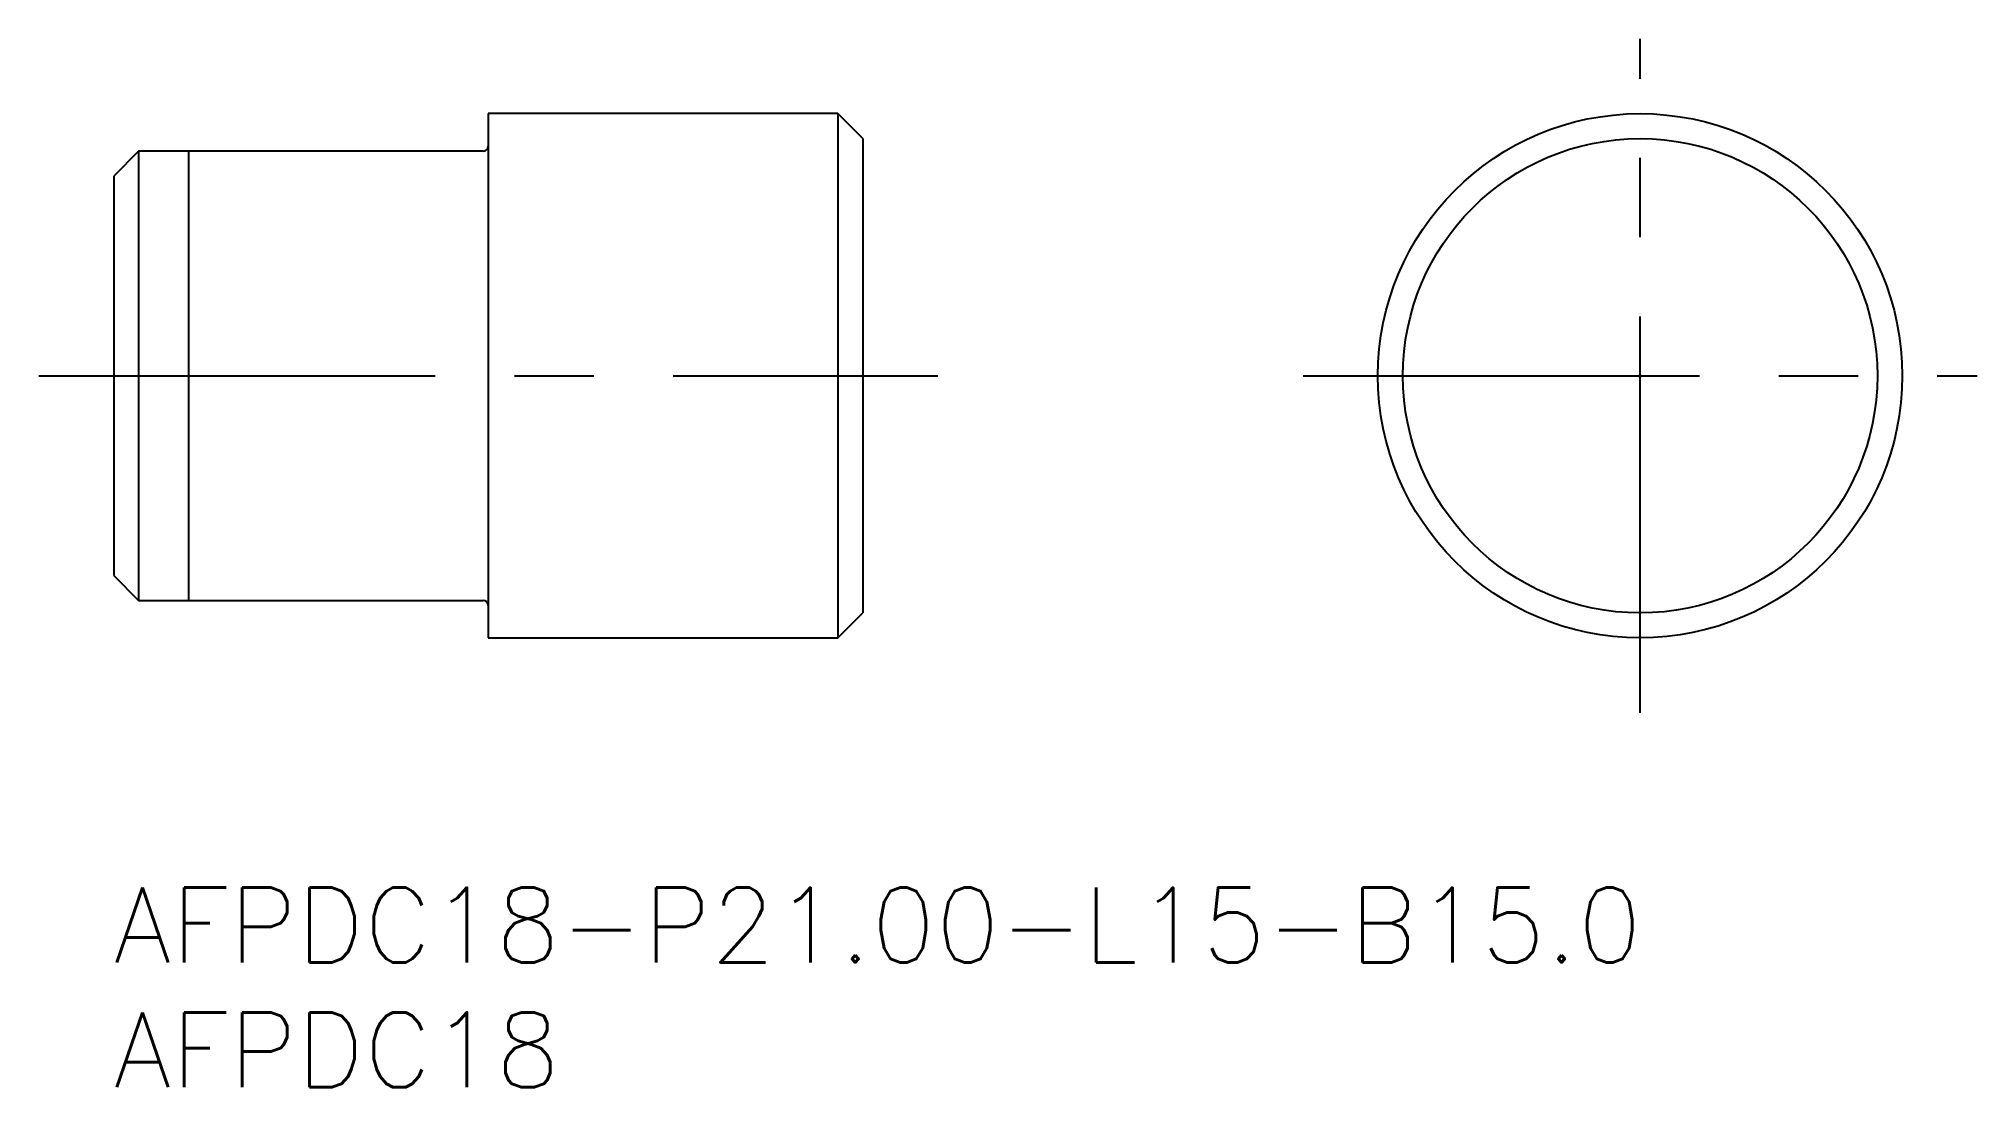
# Model space of a CAD drawing. Extents: x -3 to 74.6, y -8 to 34.
import ezdxf

# ---------------------------------------------------------------- set-up
doc = ezdxf.new("R2010")
doc.units = 0
doc.header["$LTSCALE"] = 0.5
doc.linetypes.add('CENTER', pattern=[50.8, 31.75, -6.35, 6.35, -6.35])
for name, color, linetype in [('MSM_CENTER', 1, 'CENTER'), ('MSM_CONTINUOUS', 7, 'CONTINUOUS'), ('MSM_NARROW', 5, 'CONTINUOUS'), ('MSM_PART_NUMBER', 7, 'CONTINUOUS')]:
    doc.layers.add(name, color=color, linetype=linetype)
doc.styles.get("Standard").update_dxf_attribs({"font": 'txt.shx', "height": 1, "bigfont": 'bigfont.shx'})

# ---------------------------------------------------------------- blocks, each defined once
blk = doc.blocks.new('*U13')
at = {"layer": 'MSM_PART_NUMBER'}
blk.add_text('AFPDC18-P21.00-L15-B15.0', height=3, dxfattribs=at).set_placement((0, -3))
blk = doc.blocks.new('*U14')
at = {"layer": 'MSM_PART_NUMBER'}
blk.add_text('AFPDC18', height=3, dxfattribs=at).set_placement((0, -8))

msp = doc.modelspace()

# ---------------------------------------------------------------- linework, layer by layer
at = {"layer": 'MSM_CENTER'}
for p, q in [((61.13, 7), (61.13, 34)), ((-3, 20.5), (33, 20.5)), ((47.63, 20.5), (74.63, 20.5))]:
    msp.add_line(p, q, dxfattribs=at)
at = {"layer": 'MSM_CONTINUOUS'}
for p, q in [((29, 31), (15, 31)), ((15, 31), (15, 10)), ((30, 30), (29, 31)), ((29, 31), (29, 10)), ((1, 29.5), (0, 28.5)), ((14.8, 29.5), (1, 29.5)), ((1, 29.5), (1, 11.5)), ((30, 30), (30, 11)), ((0, 28.5), (0, 12.5)), ((0, 12.5), (1, 11.5)), ((1, 11.5), (14.8, 11.5)), ((29, 10), (30, 11)), ((15, 10), (29, 10))]:
    msp.add_line(p, q, dxfattribs=at)
for radius in [10.5, 9.5]:
    msp.add_circle((61.13, 20.5), radius, dxfattribs=at)
for centre, start, end in [((14.8, 29.7), 270, 0), ((14.8, 11.3), 0, 90)]:
    msp.add_arc(centre, 0.2, start, end, dxfattribs=at)
at = {"layer": 'MSM_NARROW'}
msp.add_line((3, 29.5), (3, 11.5), dxfattribs=at)

# ---------------------------------------------------------------- block references
at = {"layer": 'MSM_CONTINUOUS'}
for name in ['*U13', '*U14']:
    msp.add_blockref(name, (0, 0), dxfattribs=at)

doc.saveas('drawing.dxf')
